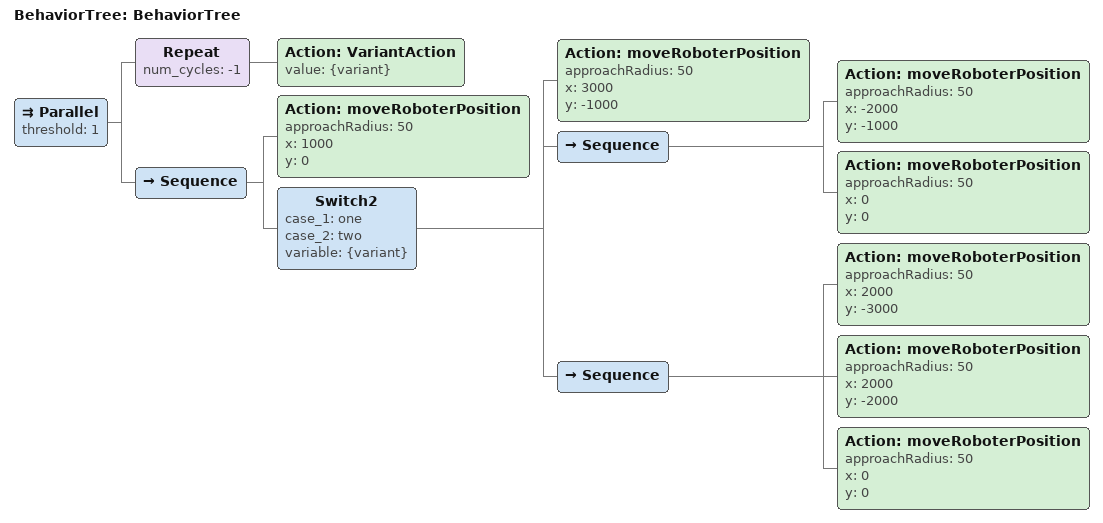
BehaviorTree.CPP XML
<?xml version="1.0"?>
<root main_tree_to_execute="BehaviorTree">
    <BehaviorTree ID="BehaviorTree">
        <Parallel threshold="1">
            <Repeat num_cycles="-1">
                <Action ID="VariantAction" value="{variant}"/>
            </Repeat>
            <Sequence>
                <Action ID="moveRoboterPosition" approachRadius="50" x="1000" y="0"/>
                <Switch2 case_1="one" case_2="two" variable="{variant}">
                    <Action ID="moveRoboterPosition" approachRadius="50" x="3000" y="-1000"/>
                    <Sequence>
                        <Action ID="moveRoboterPosition" approachRadius="50" x="-2000" y="-1000"/>
                        <Action ID="moveRoboterPosition" approachRadius="50" x="0" y="0"/>
                    </Sequence>
                    <Sequence>
                        <Action ID="moveRoboterPosition" approachRadius="50" x="2000" y="-3000"/>
                        <Action ID="moveRoboterPosition" approachRadius="50" x="2000" y="-2000"/>
                        <Action ID="moveRoboterPosition" approachRadius="50" x="0" y="0"/>
                    </Sequence>
                </Switch2>
            </Sequence>
        </Parallel>
    </BehaviorTree>
</root>
